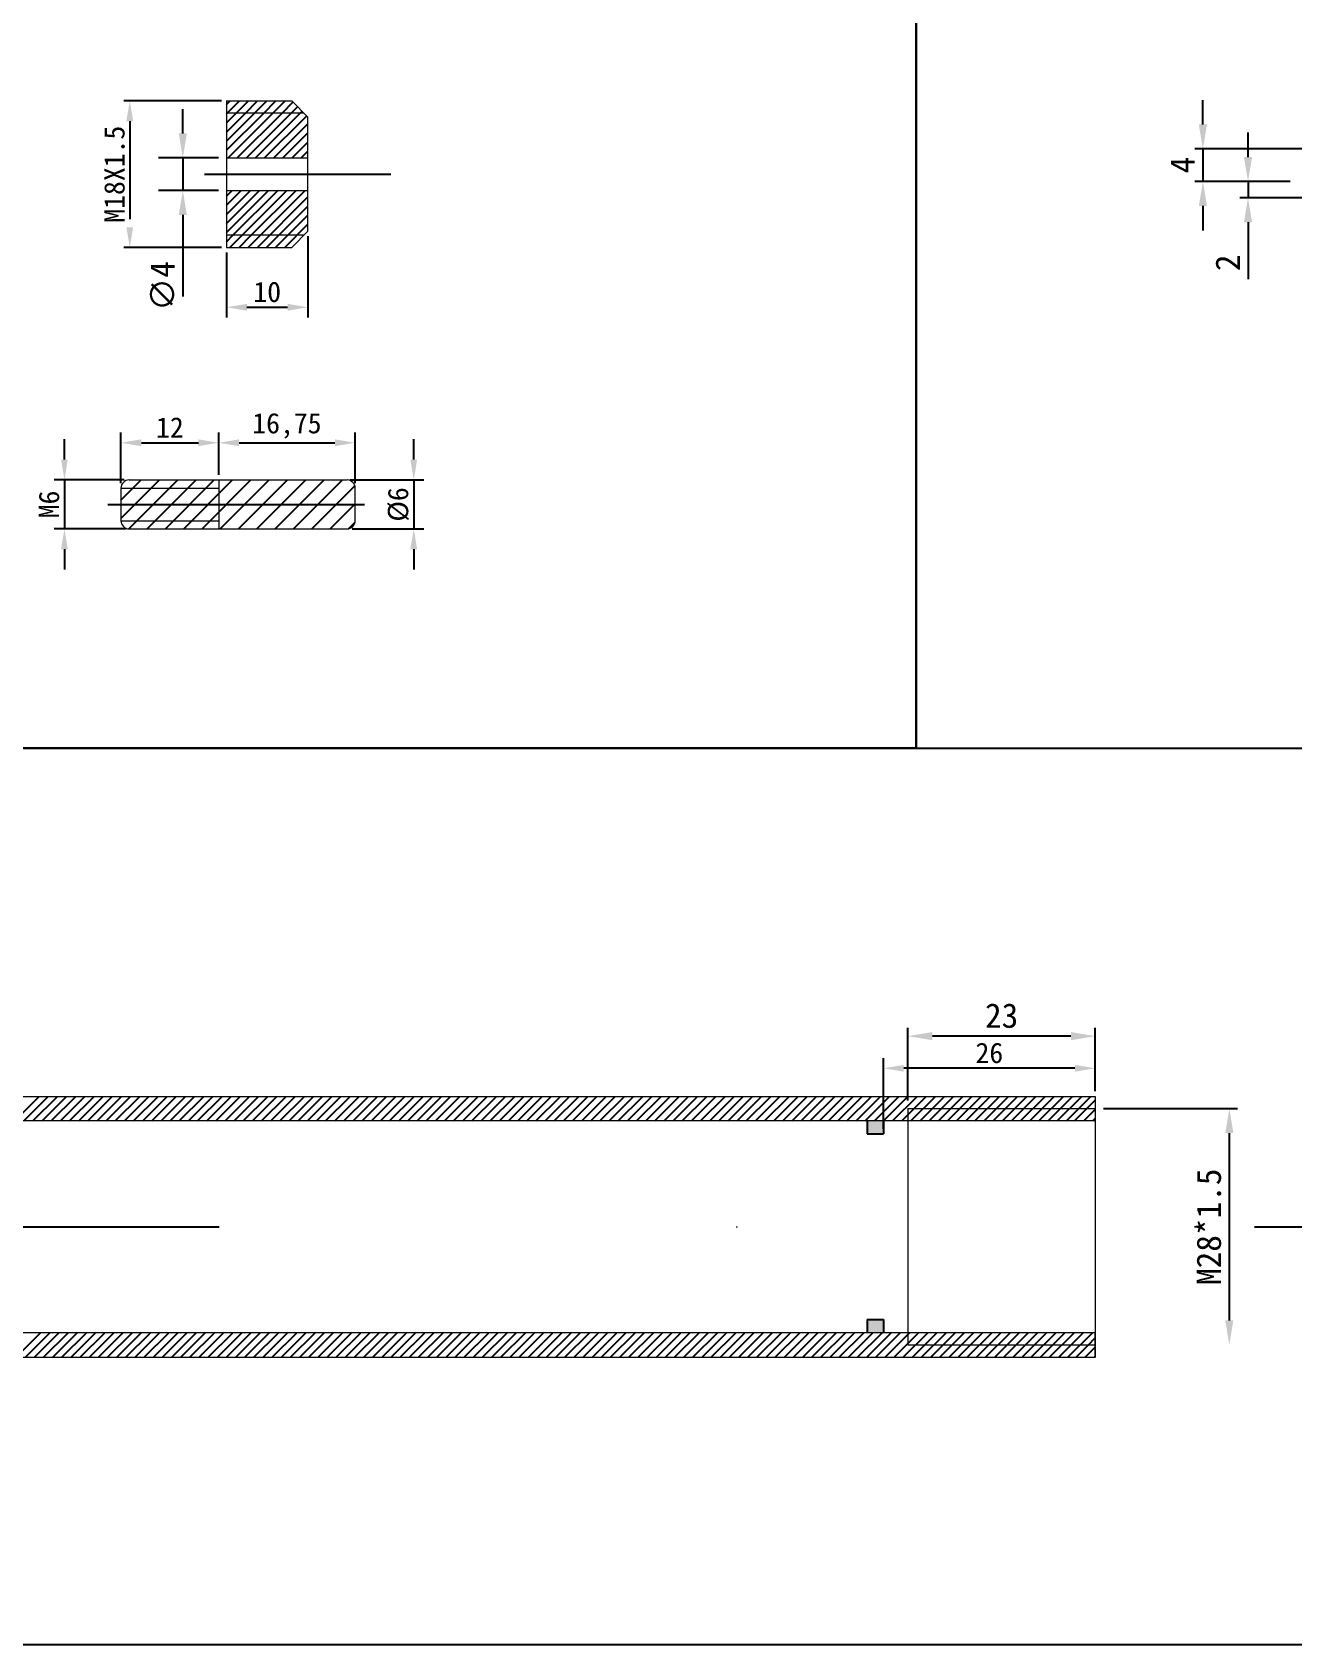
# Model space of a CAD drawing. Header units: millimetres. Extents: x 1443 to 3417, y 283 to 1662.
# Drawn here: x 2448.3 to 2603, y 845.9 to 1043.8 of the extents above; entities that cross this region are included whole.
import ezdxf

# ---------------------------------------------------------------- set-up
doc = ezdxf.new("R2010")
doc.units = ezdxf.units.MM
doc.linetypes.add('ACAD_ISO03W100', pattern=[30, 12, -18])
doc.linetypes.add('DASHDOTX3', pattern=[508, 254, -127, 0, -127])
doc.layers.get('Defpoints').update_dxf_attribs({"color": 6})
doc.layers.add('中线', color=1, linetype='DASHDOTX3')
doc.layers.add('标注线', color=3, linetype='Continuous')
doc.layers.add('实线', color=7, linetype='Continuous', lineweight=20)
doc.layers.add('实线2', color=5, linetype='Continuous', lineweight=20)
doc.styles.get("Standard").update_dxf_attribs({"font": 'SimSun.ttf'})
doc.dimstyles.new('ISO-25', dxfattribs={"dimtxt": 2.5, "dimasz": 2.5, "dimexe": 1.25, "dimexo": 0.625, "dimtad": 1, "dimtxsty": 'Standard', "dimcen": 2.5, "dimadec": 0, "dimazin": 0, "dimtfac": 1, "dimtmove": 0, "dimatfit": 3, "dimfxl": 1, "dimarcsym": 0})

# ---------------------------------------------------------------- blocks, each defined once
blk = doc.blocks.new('*D29')
at = {"color": 0, "lineweight": -2}
for p, q in [((2459.16, 988.5), (2459.16, 994.69)), ((2471.16, 989.5), (2471.16, 994.69)), ((2461.66, 993.44), (2468.66, 993.44))]:
    blk.add_line(p, q, dxfattribs=at)
at = {"color": 0}
for points in [[(2461.66, 993.86), (2461.66, 993.02), (2459.16, 993.44)], [(2468.66, 993.86), (2468.66, 993.02), (2471.16, 993.44)]]:
    blk.add_solid(points, dxfattribs=at)
at = {"layer": 'Defpoints', "color": 0}
for p in [(2471.16, 993.44), (2459.16, 987.87), (2471.16, 988.87)]:
    blk.add_point(p, dxfattribs=at)
at = {"color": 0, "insert": (2465.16, 995.32), "char_height": 2.5, "attachment_point": 5}
blk.add_mtext('12', dxfattribs=at)
blk = doc.blocks.new('*D30')
at = {"color": 0, "lineweight": -2}
for p, q in [((2471.16, 989.5), (2471.16, 994.69)), ((2487.91, 988.5), (2487.91, 994.69)), ((2473.66, 993.44), (2485.41, 993.44))]:
    blk.add_line(p, q, dxfattribs=at)
at = {"color": 0}
for points in [[(2473.66, 993.86), (2473.66, 993.02), (2471.16, 993.44)], [(2485.41, 993.86), (2485.41, 993.02), (2487.91, 993.44)]]:
    blk.add_solid(points, dxfattribs=at)
at = {"layer": 'Defpoints', "color": 0}
for p in [(2487.91, 993.44), (2471.16, 988.87), (2487.91, 987.87)]:
    blk.add_point(p, dxfattribs=at)
at = {"color": 0, "insert": (2479.53, 995.52), "char_height": 2.5, "attachment_point": 5}
blk.add_mtext('16,75', dxfattribs=at)
blk = doc.blocks.new('*D31')
at = {"color": 0, "lineweight": -2}
for p, q in [((2452.22, 991.37), (2452.22, 993.87)), ((2459.54, 988.87), (2450.97, 988.87)), ((2452.22, 988.87), (2452.22, 982.87)), ((2459.79, 982.87), (2450.97, 982.87)), ((2452.22, 980.37), (2452.22, 977.87))]:
    blk.add_line(p, q, dxfattribs=at)
at = {"color": 0}
for points in [[(2451.8, 991.37), (2452.63, 991.37), (2452.22, 988.87)], [(2451.8, 980.37), (2452.63, 980.37), (2452.22, 982.87)]]:
    blk.add_solid(points, dxfattribs=at)
at = {"layer": 'Defpoints', "color": 0}
for p in [(2460.16, 988.87), (2452.22, 982.87), (2460.41, 982.87)]:
    blk.add_point(p, dxfattribs=at)
at = {"color": 0, "insert": (2450.34, 985.87), "char_height": 2.5, "attachment_point": 5, "rotation": 90}
blk.add_mtext('M6', dxfattribs=at)
blk = doc.blocks.new('*D32')
at = {"color": 0, "lineweight": -2}
for p, q in [((2495.1, 991.37), (2495.1, 993.87)), ((2487.24, 988.87), (2496.35, 988.87)), ((2495.1, 988.87), (2495.1, 982.87)), ((2487.53, 982.87), (2496.35, 982.87)), ((2495.1, 980.37), (2495.1, 977.87))]:
    blk.add_line(p, q, dxfattribs=at)
at = {"color": 0}
for points in [[(2494.68, 991.37), (2495.51, 991.37), (2495.1, 988.87)], [(2494.68, 980.37), (2495.51, 980.37), (2495.1, 982.87)]]:
    blk.add_solid(points, dxfattribs=at)
at = {"layer": 'Defpoints', "color": 0}
for p in [(2486.62, 988.87), (2486.91, 982.87), (2495.1, 982.87)]:
    blk.add_point(p, dxfattribs=at)
at = {"color": 0, "insert": (2493.22, 985.87), "char_height": 2.5, "attachment_point": 5, "rotation": 90}
blk.add_mtext('%%c6', dxfattribs=at)
blk = doc.blocks.new('*D93')
at = {"color": 0, "linetype": 'ACAD_ISO03W100', "lineweight": -2}
for p, q in [((2471.49, 1035.4), (2458.99, 1035.4)), ((2460.24, 1032.9), (2460.24, 1019.9)), ((2471.49, 1017.4), (2458.99, 1017.4))]:
    blk.add_line(p, q, dxfattribs=at)
at = {"color": 0, "linetype": 'ACAD_ISO03W100'}
for points in [[(2459.82, 1032.9), (2460.66, 1032.9), (2460.24, 1035.4)], [(2459.82, 1019.9), (2460.66, 1019.9), (2460.24, 1017.4)]]:
    blk.add_solid(points, dxfattribs=at)
at = {"layer": 'Defpoints', "color": 0, "linetype": 'ACAD_ISO03W100'}
for p in [(2472.11, 1035.4), (2460.24, 1017.4), (2472.11, 1017.4)]:
    blk.add_point(p, dxfattribs=at)
at = {"color": 0, "linetype": 'ACAD_ISO03W100', "insert": (2458.37, 1026.4), "char_height": 2.5, "attachment_point": 5, "rotation": 90}
blk.add_mtext('M18X1.5', dxfattribs=at)
blk = doc.blocks.new('*D94')
at = {"color": 0, "linetype": 'ACAD_ISO03W100', "lineweight": -2}
for p, q in [((2482.11, 1018.78), (2482.11, 1008.82)), ((2472.11, 1016.78), (2472.11, 1008.82)), ((2474.61, 1010.07), (2479.61, 1010.07))]:
    blk.add_line(p, q, dxfattribs=at)
at = {"color": 0, "linetype": 'ACAD_ISO03W100'}
for points in [[(2474.61, 1010.49), (2474.61, 1009.65), (2472.11, 1010.07)], [(2479.61, 1010.49), (2479.61, 1009.65), (2482.11, 1010.07)]]:
    blk.add_solid(points, dxfattribs=at)
at = {"layer": 'Defpoints', "color": 0, "linetype": 'ACAD_ISO03W100'}
for p in [(2482.11, 1019.4), (2472.11, 1017.4), (2482.11, 1010.07)]:
    blk.add_point(p, dxfattribs=at)
at = {"color": 0, "linetype": 'ACAD_ISO03W100', "insert": (2477.11, 1011.94), "char_height": 2.5, "attachment_point": 5}
blk.add_mtext('10', dxfattribs=at)
blk = doc.blocks.new('*D176')
at = {"color": 0, "lineweight": -2}
for p, q in [((2552.75, 909.24), (2552.75, 917.92)), ((2576.25, 916.67), (2555.25, 916.67)), ((2578.75, 913.84), (2578.75, 917.92))]:
    blk.add_line(p, q, dxfattribs=at)
at = {"color": 0}
for points in [[(2555.25, 917.08), (2555.25, 916.25), (2552.75, 916.67)], [(2576.25, 917.08), (2576.25, 916.25), (2578.75, 916.67)]]:
    blk.add_solid(points, dxfattribs=at)
at = {"layer": 'Defpoints', "color": 0}
for p in [(2552.75, 916.67), (2578.75, 913.21), (2552.75, 908.61)]:
    blk.add_point(p, dxfattribs=at)
at = {"color": 0, "insert": (2565.75, 918.54), "char_height": 2.5, "attachment_point": 5}
blk.add_mtext('26', dxfattribs=at)

msp = doc.modelspace()

# ---------------------------------------------------------------- hatches: boundary and pattern name
at = {"linetype": 'ACAD_ISO03W100'}
h = msp.add_hatch(dxfattribs=at)
h.set_pattern_fill('ANSI31', color=256, scale=0.5, style=0)
h.paths.add_polyline_path([(2471.16005, 987.87249), (2471.16005, 988.87249), (2460.16005, 988.87249, 0.414213562), (2459.16005, 987.87249)])
h.paths.add_polyline_path([(2459.16005, 987.87249), (2459.16005, 985.87249), (2471.16005, 985.87249), (2471.16005, 987.87249)])
h.paths.add_polyline_path([(2459.16005, 985.87249), (2459.16005, 983.87249), (2471.16005, 983.87249), (2471.16005, 985.87249)])
h.paths.add_polyline_path([(2471.16005, 982.87249), (2471.16005, 983.87249), (2459.16902, 983.87249), (2459.16009, 983.86355, 0.41159911), (2460.16005, 982.87249)])
h.paths.add_polyline_path([(2486.90914, 982.87249, 0.414213562), (2487.90914, 983.87249), (2487.90914, 985.87249), (2471.16005, 985.87249), (2471.16005, 982.87249)])
h.paths.add_polyline_path([(2487.90914, 985.87249), (2487.90914, 987.87249, 0.414213562), (2486.90914, 988.87249), (2471.16005, 988.87249), (2471.16005, 985.87249)])
at = {"layer": '实线', "ltscale": 0.5}
h = msp.add_hatch(color=1, dxfattribs=at)
h.paths.add_polyline_path([(2552.75333, 910.21214), (2550.75333, 910.21214), (2550.75333, 908.61214), (2552.75333, 908.61214)])
h.paths.add_polyline_path([(2552.75333, 885.8141), (2550.75333, 885.8141), (2550.75333, 884.2141), (2552.75333, 884.2141)])

# ---------------------------------------------------------------- linework, layer by layer
at = {"ltscale": 0.5}
for p, q in [((2472.11231, 1034.9462), (2472.56927, 1035.40316)), ((2472.1918, 1033.90316), (2473.6918, 1035.40316)), ((2473.31433, 1033.90316), (2474.81433, 1035.40316)), ((2474.43686, 1033.90316), (2475.93686, 1035.40316)), ((2475.55939, 1033.90316), (2477.05939, 1035.40316)), ((2476.68193, 1033.90316), (2478.18193, 1035.40316)), ((2477.80446, 1033.90316), (2479.30446, 1035.40316)), ((2478.92699, 1033.90316), (2480.26965, 1035.24582)), ((2472.11231, 1033.82367), (2472.1918, 1033.90316)), ((2472.11231, 1032.70114), (2473.31433, 1033.90316)), ((2472.11231, 1031.57861), (2474.43686, 1033.90316)), ((2472.11231, 1030.45608), (2475.55939, 1033.90316)), ((2472.11231, 1029.33354), (2476.68193, 1033.90316)), ((2472.30489, 1028.4036), (2477.80446, 1033.90316)), ((2473.42743, 1028.4036), (2478.92699, 1033.90316)), ((2474.54996, 1028.4036), (2480.83091, 1034.68456)), ((2475.67249, 1028.4036), (2481.17205, 1033.90316)), ((2476.79502, 1028.4036), (2481.95345, 1033.56202)), ((2481.17205, 1033.90316), (2481.39218, 1034.12329)), ((2477.91755, 1028.4036), (2482.11231, 1032.59835)), ((2479.04009, 1028.4036), (2482.11231, 1031.47582)), ((2480.16262, 1028.4036), (2482.11231, 1030.35329)), ((2481.28515, 1028.4036), (2482.11231, 1029.23076)), ((2472.11231, 1023.72088), (2472.79502, 1024.4036)), ((2472.11231, 1022.59835), (2473.91755, 1024.4036)), ((2472.11231, 1021.47582), (2475.04009, 1024.4036)), ((2472.11231, 1020.35329), (2476.16262, 1024.4036)), ((2472.11231, 1019.23076), (2477.28515, 1024.4036)), ((2472.90812, 1018.90403), (2478.40768, 1024.4036)), ((2474.03065, 1018.90403), (2479.53021, 1024.4036)), ((2475.15318, 1018.90403), (2480.65275, 1024.4036)), ((2475.89737, 1017.40316), (2482.11231, 1023.6181)), ((2476.27571, 1018.90403), (2481.77528, 1024.4036)), ((2478.52078, 1018.90403), (2482.11231, 1022.49556)), ((2479.64331, 1018.90403), (2482.11231, 1021.37303)), ((2479.26497, 1017.40316), (2482.11231, 1020.2505)), ((2472.11231, 1018.10822), (2472.90812, 1018.90403)), ((2472.52978, 1017.40316), (2474.03065, 1018.90403)), ((2473.65231, 1017.40316), (2475.15318, 1018.90403)), ((2474.77484, 1017.40316), (2476.27571, 1018.90403)), ((2477.01991, 1017.40316), (2478.52078, 1018.90403)), ((2478.14244, 1017.40316), (2479.64331, 1018.90403)), ((2459.16009, 983.86355), (2459.16902, 983.87249)), ((2446.11382, 910.21513), (2449.11334, 913.21465)), ((2447.23635, 910.21513), (2450.23586, 913.21464)), ((2448.35889, 910.21513), (2451.35839, 913.21463)), ((2449.48142, 910.21513), (2452.48091, 913.21463)), ((2450.60395, 910.21513), (2453.60344, 913.21462)), ((2451.72648, 910.21513), (2454.72597, 913.21462)), ((2452.84901, 910.21513), (2455.84849, 913.21461)), ((2453.97155, 910.21513), (2456.97102, 913.21461)), ((2455.09408, 910.21513), (2458.09355, 913.2146)), ((2456.21661, 910.21513), (2459.21607, 913.21459)), ((2457.33914, 910.21513), (2460.3386, 913.21459)), ((2458.46167, 910.21513), (2461.46112, 913.21458)), ((2459.58421, 910.21513), (2462.58365, 913.21458)), ((2460.70674, 910.21513), (2463.70618, 913.21457)), ((2461.82927, 910.21513), (2464.8287, 913.21457)), ((2462.9518, 910.21513), (2465.95123, 913.21456)), ((2464.07433, 910.21513), (2467.07376, 913.21455)), ((2465.19687, 910.21513), (2468.19628, 913.21455)), ((2466.3194, 910.21513), (2469.31881, 913.21454)), ((2467.44193, 910.21513), (2470.44133, 913.21454)), ((2468.56446, 910.21513), (2471.56386, 913.21453)), ((2469.68699, 910.21513), (2472.68639, 913.21452)), ((2470.80953, 910.21513), (2473.80891, 913.21452)), ((2471.93206, 910.21513), (2474.93144, 913.21451)), ((2473.05459, 910.21513), (2476.05397, 913.21451)), ((2474.17712, 910.21513), (2477.17649, 913.2145)), ((2475.29965, 910.21513), (2478.29902, 913.2145)), ((2476.42219, 910.21513), (2479.42154, 913.21449)), ((2477.54472, 910.21513), (2480.54407, 913.21448)), ((2478.66725, 910.21513), (2481.6666, 913.21448)), ((2479.78978, 910.21513), (2482.78912, 913.21447)), ((2480.91231, 910.21513), (2483.91165, 913.21447)), ((2482.03485, 910.21513), (2485.03418, 913.21446)), ((2483.15738, 910.21513), (2486.1567, 913.21446)), ((2484.27991, 910.21513), (2487.27923, 913.21445)), ((2485.40244, 910.21513), (2488.40175, 913.21444)), ((2486.52497, 910.21513), (2489.52428, 913.21444)), ((2487.64751, 910.21513), (2490.64681, 913.21443)), ((2488.77004, 910.21513), (2491.76933, 913.21443)), ((2489.89257, 910.21513), (2492.89186, 913.21442)), ((2491.0151, 910.21513), (2494.01439, 913.21441)), ((2492.13763, 910.21513), (2495.13691, 913.21441)), ((2493.26017, 910.21513), (2496.25944, 913.2144)), ((2494.3827, 910.21513), (2497.38196, 913.2144)), ((2495.50523, 910.21513), (2498.50449, 913.21439)), ((2496.62776, 910.21513), (2499.62702, 913.21439)), ((2497.75029, 910.21513), (2500.74954, 913.21438)), ((2498.87283, 910.21513), (2501.87207, 913.21437)), ((2499.99536, 910.21513), (2502.9946, 913.21437)), ((2501.11789, 910.21513), (2504.11712, 913.21436)), ((2502.24042, 910.21513), (2505.23965, 913.21436)), ((2503.36295, 910.21513), (2506.36217, 913.21435)), ((2504.48549, 910.21513), (2507.4847, 913.21435)), ((2505.60802, 910.21513), (2508.60723, 913.21434)), ((2506.73055, 910.21513), (2509.72975, 913.21433)), ((2507.85308, 910.21513), (2510.85228, 913.21433)), ((2508.97561, 910.21513), (2511.97481, 913.21432)), ((2510.09815, 910.21513), (2513.09733, 913.21432)), ((2511.22068, 910.21513), (2514.21986, 913.21431)), ((2512.34321, 910.21513), (2515.34238, 913.21431)), ((2513.46574, 910.21513), (2516.46491, 913.2143)), ((2514.58827, 910.21513), (2517.58744, 913.21429)), ((2515.71081, 910.21513), (2518.70996, 913.21429)), ((2516.83334, 910.21513), (2519.83249, 913.21428)), ((2517.95587, 910.21513), (2520.95501, 913.21428)), ((2519.0784, 910.21513), (2522.07754, 913.21427)), ((2520.20093, 910.21513), (2523.20007, 913.21426)), ((2521.32347, 910.21513), (2524.32259, 913.21426)), ((2522.446, 910.21513), (2525.44512, 913.21425)), ((2523.56853, 910.21513), (2526.56765, 913.21425)), ((2524.69106, 910.21513), (2527.69017, 913.21424)), ((2525.81359, 910.21513), (2528.8127, 913.21424)), ((2526.93613, 910.21513), (2529.93522, 913.21423)), ((2528.05866, 910.21513), (2531.05775, 913.21422)), ((2529.18119, 910.21513), (2532.18028, 913.21422)), ((2530.30372, 910.21513), (2533.3028, 913.21421)), ((2531.42625, 910.21513), (2534.42533, 913.21421)), ((2532.54879, 910.21513), (2535.54786, 913.2142)), ((2533.67132, 910.21513), (2536.67038, 913.2142)), ((2534.79385, 910.21513), (2537.79291, 913.21419)), ((2535.91638, 910.21513), (2538.91543, 913.21418)), ((2537.03891, 910.21513), (2540.03796, 913.21418)), ((2538.16145, 910.21513), (2541.16049, 913.21417)), ((2539.28398, 910.21513), (2542.28301, 913.21417)), ((2540.40651, 910.21513), (2543.40554, 913.21416)), ((2541.52904, 910.21513), (2544.52807, 913.21415)), ((2542.65157, 910.21513), (2545.65059, 913.21415)), ((2543.77411, 910.21513), (2546.77312, 913.21414)), ((2544.89664, 910.21513), (2547.89564, 913.21414)), ((2546.01917, 910.21513), (2549.01817, 913.21413)), ((2547.1417, 910.21513), (2550.1407, 913.21413)), ((2548.26423, 910.21513), (2551.26322, 913.21412)), ((2549.38677, 910.21513), (2552.38575, 913.21411)), ((2550.5093, 910.21513), (2553.50828, 913.21411)), ((2551.63183, 910.21513), (2554.6308, 913.2141)), ((2552.75436, 910.21513), (2555.75333, 913.2141)), ((2553.87689, 910.21513), (2556.87585, 913.21409)), ((2554.99943, 910.21513), (2557.99838, 913.21409)), ((2556.12196, 910.21513), (2559.12091, 913.21408)), ((2557.24449, 910.21513), (2560.24343, 913.21407)), ((2558.36702, 910.21513), (2561.36596, 913.21407)), ((2559.48955, 910.21513), (2562.48849, 913.21406)), ((2560.61209, 910.21513), (2563.61101, 913.21406)), ((2561.73462, 910.21513), (2564.73354, 913.21405)), ((2562.85715, 910.21513), (2565.85606, 913.21404)), ((2563.97968, 910.21513), (2566.97859, 913.21404)), ((2565.10221, 910.21513), (2568.10112, 913.21403)), ((2566.22475, 910.21513), (2569.22364, 913.21403)), ((2567.34728, 910.21513), (2570.34617, 913.21402)), ((2568.46981, 910.21513), (2571.4687, 913.21402)), ((2569.59234, 910.21513), (2572.59122, 913.21401)), ((2570.71487, 910.21513), (2573.71375, 913.214)), ((2571.83741, 910.21513), (2574.83627, 913.214)), ((2572.95994, 910.21513), (2575.9588, 913.21399)), ((2574.08247, 910.21513), (2577.08133, 913.21399)), ((2575.205, 910.21513), (2578.20385, 913.21398)), ((2577.71611, 911.71214), (2578.75333, 912.74935)), ((2576.21807, 910.2141), (2577.71611, 911.71214)), ((2577.3406, 910.2141), (2578.75333, 911.62682)), ((2578.46313, 910.2141), (2578.75333, 910.50429)), ((2446.29965, 881.21513), (2449.29965, 884.21513)), ((2447.42219, 881.21513), (2450.42219, 884.21513)), ((2448.54472, 881.21513), (2451.54472, 884.21513)), ((2449.66725, 881.21513), (2452.66725, 884.21513)), ((2450.78978, 881.21513), (2453.78978, 884.21513)), ((2451.91231, 881.21513), (2454.91231, 884.21513)), ((2453.03485, 881.21513), (2456.03485, 884.21513)), ((2454.15738, 881.21513), (2457.15738, 884.21513)), ((2455.27991, 881.21513), (2458.27991, 884.21513)), ((2456.40244, 881.21513), (2459.40244, 884.21513)), ((2457.52497, 881.21513), (2460.52497, 884.21513)), ((2458.64751, 881.21513), (2461.64751, 884.21513)), ((2459.77004, 881.21513), (2462.77004, 884.21513)), ((2460.89257, 881.21513), (2463.89257, 884.21513)), ((2462.0151, 881.21513), (2465.0151, 884.21513)), ((2463.13763, 881.21513), (2466.13763, 884.21513)), ((2464.26017, 881.21513), (2467.26017, 884.21513)), ((2465.3827, 881.21513), (2468.3827, 884.21513)), ((2466.50523, 881.21513), (2469.50523, 884.21513)), ((2467.62776, 881.21513), (2470.62776, 884.21513)), ((2468.75029, 881.21513), (2471.75029, 884.21513)), ((2469.87283, 881.21513), (2472.87283, 884.21513)), ((2470.99536, 881.21513), (2473.99536, 884.21513)), ((2472.11789, 881.21513), (2475.11789, 884.21513)), ((2473.24042, 881.21513), (2476.24042, 884.21513)), ((2474.36295, 881.21513), (2477.36295, 884.21513)), ((2475.48549, 881.21513), (2478.48549, 884.21513)), ((2476.60802, 881.21513), (2479.60802, 884.21513)), ((2477.73055, 881.21513), (2480.73055, 884.21513)), ((2478.85308, 881.21513), (2481.85308, 884.21513)), ((2479.97561, 881.21513), (2482.97561, 884.21513)), ((2481.09815, 881.21513), (2484.09815, 884.21513)), ((2482.22068, 881.21513), (2485.22068, 884.21513)), ((2483.34321, 881.21513), (2486.34321, 884.21513)), ((2484.46574, 881.21513), (2487.46574, 884.21513)), ((2485.58827, 881.21513), (2488.58827, 884.21513)), ((2486.71081, 881.21513), (2489.71081, 884.21513)), ((2487.83334, 881.21513), (2490.83334, 884.21513)), ((2488.95587, 881.21513), (2491.95587, 884.21513)), ((2490.0784, 881.21513), (2493.0784, 884.21513)), ((2491.20093, 881.21513), (2494.20093, 884.21513)), ((2492.32347, 881.21513), (2495.32347, 884.21513)), ((2493.446, 881.21513), (2496.446, 884.21513)), ((2494.56853, 881.21513), (2497.56853, 884.21513)), ((2495.69106, 881.21513), (2498.69106, 884.21513)), ((2496.81359, 881.21513), (2499.81359, 884.21513)), ((2497.93613, 881.21513), (2500.93613, 884.21513)), ((2499.05866, 881.21513), (2502.05866, 884.21513)), ((2500.18119, 881.21513), (2503.18119, 884.21513)), ((2501.30372, 881.21513), (2504.30372, 884.21513)), ((2502.42625, 881.21513), (2505.42625, 884.21513)), ((2503.54879, 881.21513), (2506.54879, 884.21513)), ((2504.67132, 881.21513), (2507.67132, 884.21513)), ((2505.79385, 881.21513), (2508.79385, 884.21513)), ((2506.91638, 881.21513), (2509.91638, 884.21513)), ((2508.03891, 881.21513), (2511.03891, 884.21513)), ((2509.16145, 881.21513), (2512.16145, 884.21513)), ((2510.28398, 881.21513), (2513.28398, 884.21513)), ((2511.40651, 881.21513), (2514.40651, 884.21513)), ((2512.52904, 881.21513), (2515.52904, 884.21513)), ((2513.65157, 881.21513), (2516.65157, 884.21513)), ((2514.77411, 881.21513), (2517.77411, 884.21513)), ((2515.89664, 881.21513), (2518.89664, 884.21513)), ((2517.01917, 881.21513), (2520.01917, 884.21513)), ((2518.1417, 881.21513), (2521.1417, 884.21513)), ((2519.26423, 881.21513), (2522.26423, 884.21513)), ((2520.38677, 881.21513), (2523.38677, 884.21513)), ((2521.5093, 881.21513), (2524.5093, 884.21513)), ((2522.63183, 881.21513), (2525.63183, 884.21513)), ((2523.75436, 881.21513), (2526.75436, 884.21513)), ((2524.87689, 881.21513), (2527.87689, 884.21513)), ((2525.99943, 881.21513), (2528.99943, 884.21513)), ((2527.12196, 881.21513), (2530.12196, 884.21513)), ((2528.24449, 881.21513), (2531.24449, 884.21513)), ((2529.36702, 881.21513), (2532.36702, 884.21513)), ((2530.48955, 881.21513), (2533.48955, 884.21513)), ((2531.61209, 881.21513), (2534.61209, 884.21513)), ((2532.73462, 881.21513), (2535.73462, 884.21513)), ((2533.85715, 881.21513), (2536.85715, 884.21513)), ((2534.97968, 881.21513), (2537.97968, 884.21513)), ((2536.10221, 881.21513), (2539.10221, 884.21513)), ((2537.22475, 881.21513), (2540.22475, 884.21513)), ((2538.34728, 881.21513), (2541.34728, 884.21513)), ((2539.46981, 881.21513), (2542.46981, 884.21513)), ((2540.59234, 881.21513), (2543.59234, 884.21513)), ((2541.71487, 881.21513), (2544.71487, 884.21513)), ((2542.83741, 881.21513), (2545.83741, 884.21513)), ((2543.95994, 881.21513), (2546.95994, 884.21513)), ((2545.08247, 881.21513), (2548.08247, 884.21513)), ((2546.205, 881.21513), (2549.205, 884.21513)), ((2547.32754, 881.21513), (2550.32754, 884.21513)), ((2548.45007, 881.21513), (2551.45007, 884.21513)), ((2549.5726, 881.21513), (2552.5726, 884.21513)), ((2550.69513, 881.21513), (2553.69513, 884.21513)), ((2551.81766, 881.21513), (2554.81766, 884.21513)), ((2552.9402, 881.21513), (2555.9402, 884.21513)), ((2554.06273, 881.21513), (2557.06273, 884.21513)), ((2555.18526, 881.21513), (2558.18526, 884.21513)), ((2556.30779, 881.21513), (2559.30779, 884.21513)), ((2557.43032, 881.21513), (2560.43032, 884.21513)), ((2558.55286, 881.21513), (2561.55286, 884.21513)), ((2559.67539, 881.21513), (2562.67539, 884.21513)), ((2560.79792, 881.21513), (2563.79792, 884.21513)), ((2561.92045, 881.21513), (2564.92045, 884.21513)), ((2563.04298, 881.21513), (2566.04298, 884.21513)), ((2564.16552, 881.21513), (2567.16552, 884.21513)), ((2565.28805, 881.21513), (2568.28805, 884.21513)), ((2566.41058, 881.21513), (2569.41058, 884.21513)), ((2567.53311, 881.21513), (2570.53311, 884.21513)), ((2568.65564, 881.21513), (2571.65564, 884.21513)), ((2569.77818, 881.21513), (2572.77818, 884.21513)), ((2570.90071, 881.21513), (2573.90071, 884.21513)), ((2572.02324, 881.21513), (2575.02324, 884.21513)), ((2573.14577, 881.21513), (2576.14577, 884.21513)), ((2574.2683, 881.21513), (2577.2683, 884.21513)), ((2575.39084, 881.21513), (2578.39084, 884.21513)), ((2576.4039, 881.2141), (2577.9039, 882.7141)), ((2577.9039, 882.7141), (2578.75333, 883.56352)), ((2577.52644, 881.2141), (2578.75333, 882.44099)), ((2578.64897, 881.2141), (2578.75333, 881.31846))]:
    msp.add_line(p, q, dxfattribs=at)
at = {"color": 6, "linetype": 'DASHDOTX3'}
msp.add_lwpolyline([(2556.78395, 1073.60377), (2863.74313, 1073.60377), (2865.24959, 955.9453), (2556.78395, 955.9453)], close=True, dxfattribs=at)
at = {"color": 6}
msp.add_lwpolyline([(2297.84684, 955.9453), (2865.24959, 955.9453), (2865.24959, 845.91274), (2297.84684, 845.91274)], close=True, dxfattribs=at)
at = {"layer": 'Defpoints', "ltscale": 0.2}
for p, q in [((2550.75333, 910.21214), (2550.75333, 908.61214)), ((2552.75333, 910.21214), (2552.75333, 908.61214)), ((2550.75333, 885.8141), (2550.75333, 884.2141)), ((2552.75333, 885.8141), (2552.75333, 884.2141))]:
    msp.add_line(p, q, dxfattribs=at)
at = {"layer": 'Defpoints', "ltscale": 0.5}
for p, q in [((2550.75333, 908.61214), (2552.75333, 908.61214)), ((2550.75333, 885.8141), (2552.75333, 885.8141))]:
    msp.add_line(p, q, dxfattribs=at)
msp.add_lwpolyline([(2335.92657, 1137.91411), (2556.78395, 1137.91411), (2556.78395, 955.9453), (2335.92657, 955.9453)], close=True, dxfattribs=at)
at = {"layer": '中线', "ltscale": 0.5}
for p, q in [((2469.41023, 1026.40316), (2492.27584, 1026.40316)), ((2457.55808, 985.87249), (2489.0372, 985.87249)), ((2344.19802, 897.21513), (2605.62203, 897.21513))]:
    msp.add_line(p, q, dxfattribs=at)
at = {"layer": '实线', "ltscale": 0.5}
for p, q in [((2472.11231, 1035.40316), (2472.11231, 1017.40316)), ((2472.11231, 1035.40316), (2480.11231, 1035.40316)), ((2480.11231, 1035.40316), (2482.11231, 1033.40316)), ((2482.11231, 1019.40316), (2482.11231, 1033.40316)), ((2472.11231, 1028.4036), (2482.11231, 1028.4036)), ((2472.11231, 1024.4036), (2482.11231, 1024.4036)), ((2480.11231, 1017.40316), (2482.11231, 1019.40316)), ((2472.11231, 1017.40316), (2480.11231, 1017.40316)), ((2459.16005, 987.87249), (2459.16005, 983.87249)), ((2460.16005, 988.87249), (2486.90914, 988.87249)), ((2471.16005, 988.87249), (2471.16005, 982.87249)), ((2487.90914, 983.87249), (2487.90914, 987.87249)), ((2460.16005, 982.87249), (2486.90914, 982.87249)), ((2354.89848, 913.21513), (2578.75333, 913.21214)), ((2578.75333, 913.2141), (2578.75333, 910.2141)), ((2578.75333, 913.21214), (2578.75333, 881.2141)), ((2578.75333, 910.2141), (2354.89848, 910.21513)), ((2578.75333, 884.2141), (2354.89848, 884.21513)), ((2578.75333, 881.2141), (2578.75333, 884.2141)), ((2354.89848, 881.21513), (2578.75333, 881.2141))]:
    msp.add_line(p, q, dxfattribs=at)
for centre, start, end in [((2460.16005, 987.87249), 90, 180), ((2486.90914, 987.87249), 0, 90), ((2460.16005, 983.87249), 180, 270), ((2486.90914, 983.87249), 270, 0)]:
    msp.add_arc(centre, 1, start, end, dxfattribs=at)
at = {"layer": '实线2', "ltscale": 0.5}
for p, q in [((2481.61231, 1033.90316), (2472.11231, 1033.90316)), ((2481.61318, 1018.90403), (2472.11231, 1018.90403)), ((2459.16005, 987.87249), (2471.16005, 987.87249)), ((2459.16005, 983.87249), (2471.16005, 983.87249)), ((2555.75333, 911.71214), (2578.75333, 911.71214)), ((2555.75333, 911.71214), (2555.75333, 882.7141)), ((2555.75333, 882.7141), (2578.75333, 882.7141))]:
    msp.add_line(p, q, dxfattribs=at)
at = {"layer": '标注线', "ltscale": 0.5}
for p, q in [((2591.96098, 1032.50265), (2591.96098, 1035.50265)), ((2466.74921, 1031.4036), (2466.74921, 1034.4036)), ((2597.49809, 1028.50265), (2597.49809, 1031.50265)), ((2611.0546, 1029.50265), (2590.96098, 1029.50265)), ((2591.96098, 1029.50265), (2591.96098, 1025.50265)), ((2471.11231, 1028.4036), (2463.74921, 1028.4036)), ((2466.74921, 1028.4036), (2466.74921, 1024.4036)), ((2602.65266, 1025.50265), (2590.96098, 1025.50265)), ((2601.65266, 1025.50265), (2596.49809, 1025.50265)), ((2597.49809, 1025.50265), (2597.49809, 1023.50461)), ((2471.11231, 1024.4036), (2463.74921, 1024.4036)), ((2606.65266, 1023.50461), (2596.49809, 1023.50461)), ((2466.74921, 1021.4036), (2466.74921, 1011.4036)), ((2591.96098, 1022.50265), (2591.96098, 1019.50265)), ((2597.49809, 1020.50461), (2597.49809, 1013.50461)), ((2555.75333, 912.71214), (2555.75333, 921.6103)), ((2575.75333, 920.6103), (2558.75333, 920.6103)), ((2578.75333, 915.2141), (2578.75333, 921.6103)), ((2579.75333, 911.71214), (2596.20337, 911.71214)), ((2595.20337, 908.71214), (2595.20337, 885.7141))]:
    msp.add_line(p, q, dxfattribs=at)
for points in [[(2466.24921, 1031.4036), (2467.24921, 1031.4036), (2466.74921, 1028.4036)], [(2591.46098, 1032.50265), (2592.46098, 1032.50265), (2591.96098, 1029.50265)], [(2596.99809, 1028.50265), (2597.99809, 1028.50265), (2597.49809, 1025.50265)], [(2591.46098, 1022.50265), (2592.46098, 1022.50265), (2591.96098, 1025.50265)], [(2466.24921, 1021.4036), (2467.24921, 1021.4036), (2466.74921, 1024.4036)], [(2596.99809, 1020.50461), (2597.99809, 1020.50461), (2597.49809, 1023.50461)], [(2558.75333, 921.1103), (2558.75333, 920.1103), (2555.75333, 920.6103)], [(2575.75333, 921.1103), (2575.75333, 920.1103), (2578.75333, 920.6103)], [(2594.70337, 908.71214), (2595.70337, 908.71214), (2595.20337, 911.71214)], [(2594.70337, 885.7141), (2595.70337, 885.7141), (2595.20337, 882.7141)]]:
    msp.add_solid(points, dxfattribs=at)

# ---------------------------------------------------------------- texts
at = {"color": 6, "linetype": 'DASHDOTX3', "char_height": 2.5, "attachment_point": 1}
for s, insert, width in [('尼龙', (2385.1185, 1003.79701), 20.136253), ('钛管', (2361.79336, 870.38851), 98.5747281)]:
    msp.add_mtext(s, dxfattribs=dict(at, insert=insert, width=width))
at = {"layer": '标注线'}
for s, p in [('4', (2590.96098, 1026.50265)), ('∅4', (2465.74921, 1009.60799)), ('2', (2596.49809, 1014.50461))]:
    msp.add_text(s, height=3, rotation=90, dxfattribs=at).set_placement(p)
at = {"layer": '标注线', "ltscale": 0.5, "insert": (2567.25333, 923.1103), "char_height": 3, "attachment_point": 5}
msp.add_mtext('23', dxfattribs=at)
at = {"layer": '标注线', "ltscale": 0.5, "insert": (2592.70337, 897.21312), "char_height": 3, "attachment_point": 5, "rotation": 90}
msp.add_mtext('M28*1.5', dxfattribs=at)

# ---------------------------------------------------------------- dimensions: what is measured, and where the dimension line sits
at = {"linetype": 'ACAD_ISO03W100'}
dim = msp.add_linear_dim(base=(2460.24049, 1017.40316), p1=(2472.11231, 1035.40316), p2=(2472.11231, 1017.40316), angle=90, text='M18X1.5', dimstyle='ISO-25', dxfattribs=at)
dim.commit()
dim.dimension.update_dxf_attribs({"geometry": '*D93', "text_midpoint": (2458.36549, 1026.40316)})
dim = msp.add_linear_dim(base=(2482.11231, 1010.06863), p1=(2472.11231, 1017.40316), p2=(2482.11231, 1019.40316), dimstyle='ISO-25', dxfattribs=at)
dim.commit()
dim.dimension.update_dxf_attribs({"geometry": '*D94', "text_midpoint": (2477.11231, 1011.94363)})
for base, p1, p2, picture, middle in [((2471.16005, 993.44096), (2459.16005, 987.87249), (2471.16005, 988.87249), '*D29', (2465.16005, 995.31596)), ((2487.90914, 993.44096), (2471.16005, 988.87249), (2487.90914, 987.87249), '*D30', (2479.53459, 995.52429)), ((2552.75333, 916.66628), (2578.75333, 913.21214), (2552.75333, 908.61214), '*D176', (2565.75333, 918.54128))]:
    dim = msp.add_linear_dim(base=base, p1=p1, p2=p2, dimstyle='ISO-25')
    dim.commit()
    dim.dimension.update_dxf_attribs({"geometry": picture, "text_midpoint": middle})
dim = msp.add_linear_dim(base=(2452.21787, 982.87249), p1=(2460.16005, 988.87249), p2=(2460.41409, 982.87249), angle=90, text='M6', dimstyle='ISO-25')
dim.commit()
dim.dimension.update_dxf_attribs({"geometry": '*D31', "text_midpoint": (2450.34287, 985.87249)})
dim = msp.add_linear_dim(base=(2495.0962, 982.87249), p1=(2486.61966, 988.87249), p2=(2486.90914, 982.87249), angle=90, text='%%c6', dimstyle='ISO-25', override={"dimscale": 1, "dimtix": 0, "dimtofl": 1, "dimtmove": 0, "dimatfit": 3})
dim.commit()
dim.dimension.update_dxf_attribs({"geometry": '*D32', "text_midpoint": (2493.2212, 985.87249)})

doc.saveas('drawing.dxf')
